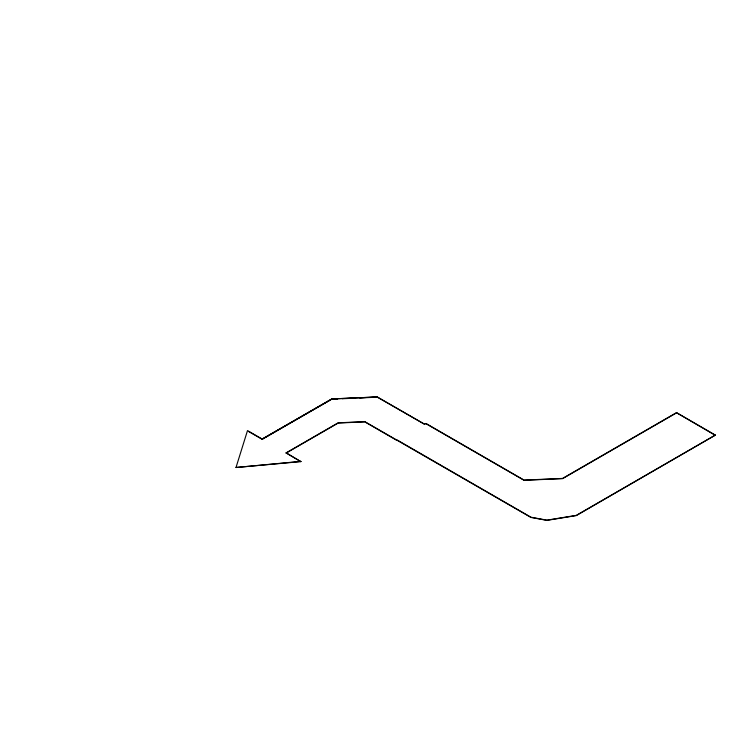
<?xml version="1.0" encoding="UTF-8"?>
<svg xmlns="http://www.w3.org/2000/svg" width="753" height="753" viewBox="0 0 753 753"><rect width="100%" height="100%" fill="white"/><g stroke="black" fill="none" stroke-linecap="round" stroke-linejoin="round"><path stroke-width="1.13" d="M300.814 461.617L236 467.5L247.502 430.594L262.195 439.074L331.678 398.958L377.338 396.972L424.636 424.278L425.991 423.487L524.05 480.103L562.595 478.428L676.495 412.663L715.35 435.102L576.318 515.57L546.923 520.37L530.931 517.424L364.819 421.661L338.191 422.819L286.121 452.882L300.814 461.617L286.121 452.882M330.671 399.787L262.195 439.328L248.481 431.413M286.121 453.09L338.191 423.026L364.819 421.868L396.982 440.439M425.991 423.694L524.05 480.301L562.595 478.635L676.495 412.87M397.292 440.063L530.931 517.217L546.923 520.163L576.318 515.372L715.35 435.102M300.814 461.363L236 467.5M337.532 398.949L331.678 399.212L262.195 439.074M342.22 398.742L355.096 398.168M359.783 397.961L377.338 397.17L424.636 424.278M715.35 435.356L676.495 412.663M377.338 396.972L331.678 398.958"/></g></svg>
